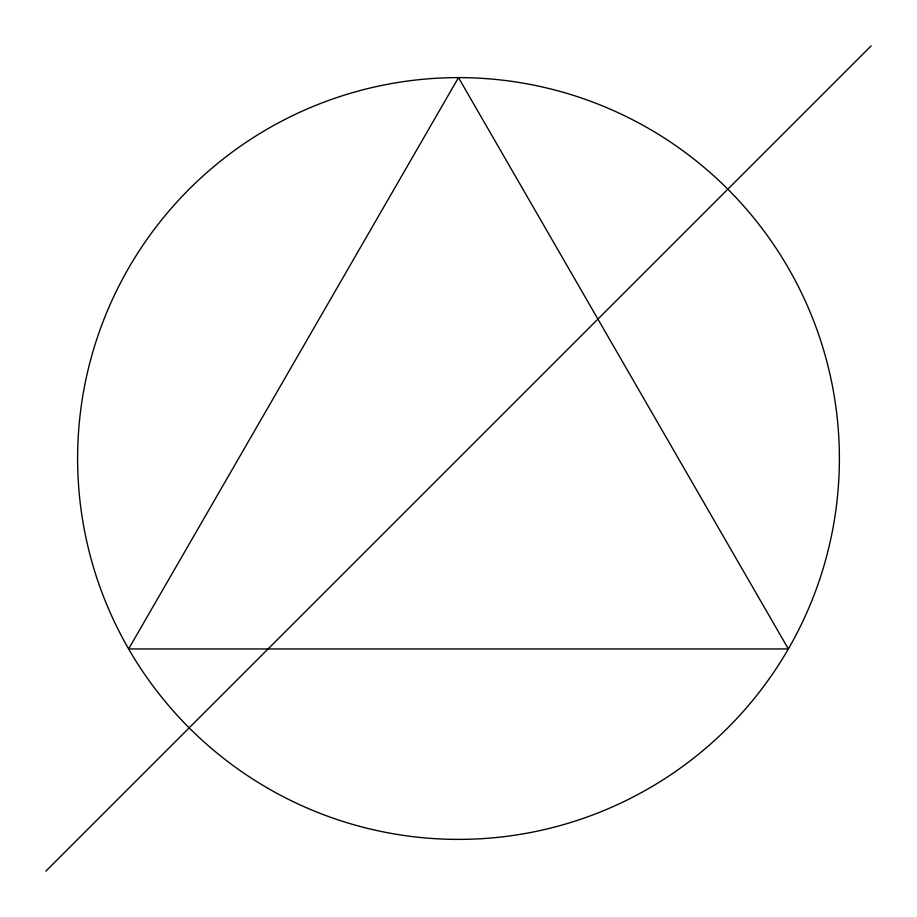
<?xml version="1.0" encoding="UTF-8"?>
<svg xmlns="http://www.w3.org/2000/svg" width="917" height="917" viewBox="0 0 917 917"><rect width="100%" height="100%" fill="white"/><g stroke="black" fill="none" stroke-linecap="round" stroke-linejoin="round"><path stroke-width="1.38" d="M45.85 871.15L871.15 45.85M458.489 77.613L128.632 648.949L788.356 648.949L458.489 77.613M268.051 788.368A380.899 380.899 0 0 0 839.387 458.511A380.899 380.899 0 0 0 268.051 128.644A380.899 380.899 0 0 0 268.051 788.368"/></g></svg>
